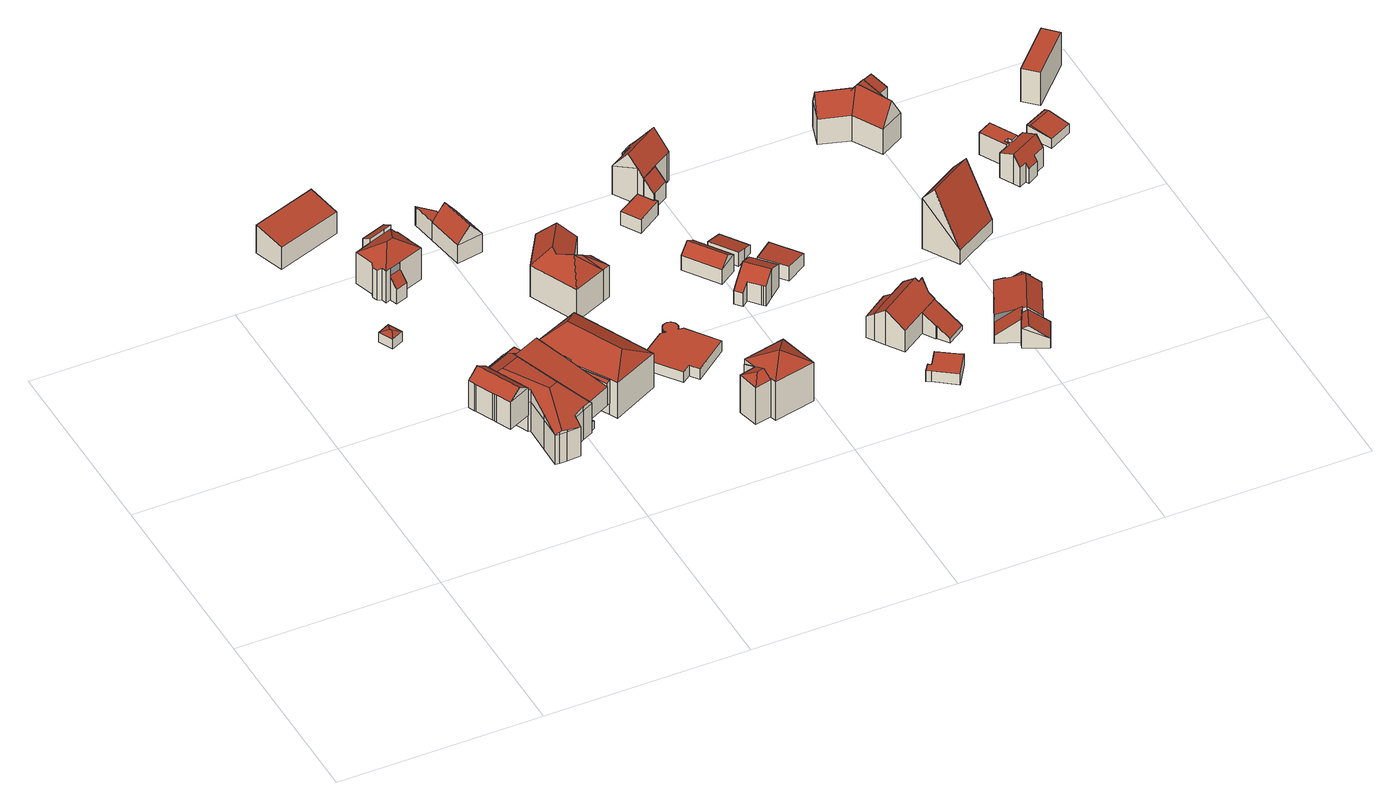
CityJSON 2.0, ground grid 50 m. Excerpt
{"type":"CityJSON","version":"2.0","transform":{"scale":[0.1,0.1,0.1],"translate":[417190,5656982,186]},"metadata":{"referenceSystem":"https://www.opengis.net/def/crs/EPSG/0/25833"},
"CityObjects":{
"building1":{"type":"Building","attributes":{"Dachtyp_tdc":"tdcFreeFormRoof","Gemeindeschluessel":14612000,"Dachneigung":16.32,"QualitaetDacherkennung":28,"Geometrietyp2DReferenz":"3000","measuredHeight":3.23,"function":"31001_9998","roofType":"5000"},"geometry":[{"type":"Solid","lod":"2","boundaries":[[[[0,1,2,3]],[[1,4,5,2]],[[4,6,7,5]],[[6,0,3,7]],[[8,6,4]],[[9,8,4,1]],[[9,1,0]],[[8,9,0,6]],[[3,2,5,7]]]],"semantics":{"surfaces":[{"type":"WallSurface"},{"type":"RoofSurface"},{"type":"GroundSurface"}],"values":[[0,0,0,0,1,1,1,1,2]]}}]},
"building2":{"type":"Building","attributes":{"Dachtyp_tdc":"tdcGableRoof","Gemeindeschluessel":14612000,"Dachneigung":36.24,"QualitaetDacherkennung":44,"Geometrietyp2DReferenz":"3000","measuredHeight":9.91,"function":"31001_9998","roofType":"3100"},"geometry":[{"type":"Solid","lod":"2","boundaries":[[[[10,11,12,13]],[[11,14,15,12]],[[14,16,17,15]],[[16,18,19,17]],[[18,20,21,19]],[[20,22,23,21]],[[22,24,25,23]],[[24,26,27,25]],[[26,10,13,27]],[[18,16,14,11,10,26,28,29,20]],[[22,29,28,24]],[[20,29,22]],[[24,28,26]],[[13,12,15,17,19,21,23,25,27]]]],"semantics":{"surfaces":[{"type":"WallSurface"},{"type":"RoofSurface"},{"type":"GroundSurface"}],"values":[[0,0,0,0,0,0,0,0,0,1,1,0,0,2]]}}]},
"building3":{"type":"Building","attributes":{"Dachtyp_tdc":"tdcPolyFlatRoof","Gemeindeschluessel":14612000,"Dachneigung":13.11,"QualitaetDacherkennung":60,"Geometrietyp2DReferenz":"3000","measuredHeight":7.96,"function":"31001_9998","roofType":"2100"},"geometry":[{"type":"Solid","lod":"2","boundaries":[[[[30,31,32,33]],[[31,34,35,32]],[[34,36,37,35]],[[36,38,39,37]],[[38,30,33,39]],[[38,36,34,31,30]],[[33,32,35,37,39]]]],"semantics":{"surfaces":[{"type":"WallSurface"},{"type":"RoofSurface"},{"type":"GroundSurface"}],"values":[[0,0,0,0,0,1,2]]}}]},
"building4":{"type":"Building","attributes":{"Gemeindeschluessel":14612000,"Geometrietyp2DReferenz":"3000","function":"31001_9998","roofType":"9999"},"children":["building4-1","building4-2","building4-3","building4-4","building4-5"]},
"building4-1":{"type":"BuildingPart","attributes":{"Dachtyp_tdc":"tdcPolyFlatRoof","Dachneigung":9.72,"QualitaetDacherkennung":54,"Geometrietyp2DReferenz":"3000","measuredHeight":8.74,"roofType":"2100"},"parents":["building4"],"geometry":[{"type":"MultiSurface","lod":"2","boundaries":[[[40,41,42,43,44,45]],[[46,47,48,49]],[[47,50,51,48]],[[50,47,46,52,41,40,53,54]],[[55,56,44,43,49,48,51]]],"semantics":{"surfaces":[{"type":"WallSurface"},{"type":"RoofSurface"},{"type":"GroundSurface"}],"values":[0,0,0,1,2]}}]},
"building4-2":{"type":"BuildingPart","attributes":{"Dachtyp_tdc":"tdcPolyFlatRoof","Dachneigung":36.09,"QualitaetDacherkennung":23,"Geometrietyp2DReferenz":"3000","measuredHeight":6.75,"roofType":"2100"},"parents":["building4"],"geometry":[{"type":"MultiSurface","lod":"2","boundaries":[[[42,57,58,43]],[[57,59,60,58]],[[59,61,62,60]],[[61,63,64,62]],[[63,65,46,49,64]],[[65,63,61,59,57,42,52]],[[43,58,60,62,64,49]]],"semantics":{"surfaces":[{"type":"WallSurface"},{"type":"RoofSurface"},{"type":"GroundSurface"}],"values":[0,0,0,0,0,1,2]}}]},
"building4-3":{"type":"BuildingPart","attributes":{"Dachtyp_tdc":"tdcFreeFormRoof","Dachneigung":21.04,"QualitaetDacherkennung":24,"Geometrietyp2DReferenz":"3000","measuredHeight":12.82,"roofType":"5000"},"parents":["building4"],"geometry":[{"type":"MultiSurface","lod":"2","boundaries":[[[66,67,68,69]],[[67,70,71,68]],[[70,72,73,71]],[[72,74,75,73]],[[74,76,77,75]],[[76,78,79,77]],[[78,80,81,79]],[[80,82,83,81]],[[82,84,85,83]],[[84,86,87,88,85]],[[89,90,91,51,50]],[[90,92,93,91]],[[92,66,69,93]],[[94,95,96,97,98,99,100]],[[101,102,103,104,95,94,105]],[[106,70,107,108,101,105,109,110]],[[111,112,113,114,110,109,100,99,115]],[[109,105,94,100]],[[80,111,115,82]],[[82,115,99,98,84]],[[72,106,110,114,74]],[[74,114,113,76]],[[76,113,112,78]],[[78,112,111,80]],[[92,102,101,108,66]],[[66,108,107,67]],[[67,107,70]],[[70,106,72]],[[90,103,102,92]],[[84,98,97,86]],[[86,97,96,53,116]],[[69,68,71,73,75,77,79,81,83,85,88,55,51,91,93]],[[89,104,103,90]]],"semantics":{"surfaces":[{"type":"WallSurface"},{"type":"RoofSurface"},{"type":"GroundSurface"}],"values":[0,0,0,0,0,0,0,0,0,0,0,0,0,1,1,1,1,1,0,0,0,0,0,0,0,0,0,0,0,0,0,2,0]}}]},
"building4-4":{"type":"BuildingPart","attributes":{"Dachtyp_tdc":"tdcPolyFlatRoof","Dachneigung":0,"QualitaetDacherkennung":57,"Geometrietyp2DReferenz":"3000","measuredHeight":2.66,"roofType":"1000"},"parents":["building4"],"geometry":[{"type":"MultiSurface","lod":"2","boundaries":[[[117,118,119,120]],[[118,45,44,119]],[[121,122,123,124]],[[122,117,120,123]],[[122,121,125,45,118,117]],[[120,119,44,56,124,123]]],"semantics":{"surfaces":[{"type":"WallSurface"},{"type":"RoofSurface"},{"type":"GroundSurface"}],"values":[0,0,0,0,1,2]}}]},
"building4-5":{"type":"BuildingPart","attributes":{"Dachtyp_tdc":"tdcPolyFlatRoof","Dachneigung":0,"QualitaetDacherkennung":49,"Geometrietyp2DReferenz":"3000","measuredHeight":7.12,"roofType":"1000"},"parents":["building4"],"geometry":[{"type":"MultiSurface","lod":"2","boundaries":[[[87,126,127,88]],[[126,128,129,127]],[[128,130,121,124,129]],[[131,130,128,126,87,132]],[[88,127,129,124,56,55]]],"semantics":{"surfaces":[{"type":"WallSurface"},{"type":"RoofSurface"},{"type":"GroundSurface"}],"values":[0,0,0,1,2]}}]},
"building5":{"type":"Building","attributes":{"Dachtyp_tdc":"tdcPolyFlatRoof","Gemeindeschluessel":14612000,"Dachneigung":12.69,"QualitaetDacherkennung":47,"Geometrietyp2DReferenz":"3000","measuredHeight":2.5,"function":"31001_9998","roofType":"2100"},"geometry":[{"type":"Solid","lod":"2","boundaries":[[[[133,134,135,136]],[[134,137,138,135]],[[137,139,140,138]],[[139,133,136,140]],[[139,137,134,133]],[[136,135,138,140]]]],"semantics":{"surfaces":[{"type":"WallSurface"},{"type":"RoofSurface"},{"type":"GroundSurface"}],"values":[[0,0,0,0,1,2]]}}]},
"building6":{"type":"Building","attributes":{"Gemeindeschluessel":14612000,"Geometrietyp2DReferenz":"3000","function":"31001_9998","roofType":"9999"},"children":["building6-1","building6-2","building6-3"]},
"building6-1":{"type":"BuildingPart","attributes":{"Dachtyp_tdc":"tdcHipRoof","Dachneigung":31.69,"QualitaetDacherkennung":71,"Geometrietyp2DReferenz":"3000","measuredHeight":11.65,"roofType":"3200"},"parents":["building6"],"geometry":[{"type":"MultiSurface","lod":"2","boundaries":[[[141,142,143,144,145,146]],[[147,148,149,150,146,145]],[[151,152,153,154,155,156,157,158,159,160,161,162,163,164,165,166]],[[148,151,167]],[[148,147,152,151]],[[147,168,153,152]],[[168,169,154,153]],[[169,170,155,154]],[[170,171,156,155]],[[171,144,157,156]],[[144,143,158,157]],[[143,142,159,158]],[[141,172,161,160]],[[172,173,162,161]],[[173,174,163,162]],[[174,175,164,163]],[[175,150,165,164]],[[150,149,166,165]],[[149,176,166]],[[150,175,174,173,172,141,146]],[[144,171,170,169,168,147,145]]],"semantics":{"surfaces":[{"type":"RoofSurface"},{"type":"GroundSurface"},{"type":"WallSurface"}],"values":[0,0,1,2,2,2,2,2,2,2,2,2,2,2,2,2,2,2,2,0,0]}}]},
"building6-2":{"type":"BuildingPart","attributes":{"Dachtyp_tdc":"tdcPolyFlatRoof","Dachneigung":55.48,"QualitaetDacherkennung":29,"Geometrietyp2DReferenz":"3000","measuredHeight":6.79,"roofType":"2100"},"parents":["building6"],"geometry":[{"type":"MultiSurface","lod":"2","boundaries":[[[176,177,178,166]],[[177,179,180,178]],[[179,167,151,180]],[[167,179,177,176]],[[166,178,180,151]]],"semantics":{"surfaces":[{"type":"WallSurface"},{"type":"RoofSurface"},{"type":"GroundSurface"}],"values":[0,0,0,1,2]}}]},
"building6-3":{"type":"BuildingPart","attributes":{"Dachtyp_tdc":"tdcPolyFlatRoof","Dachneigung":29.82,"QualitaetDacherkennung":41,"Geometrietyp2DReferenz":"3000","measuredHeight":10,"roofType":"2100"},"parents":["building6"],"geometry":[{"type":"MultiSurface","lod":"2","boundaries":[[[181,182,183,159,142]],[[182,184,185,183]],[[184,186,187,185]],[[186,188,141,160,187]],[[186,184,182,181,188]],[[160,159,183,185,187]]],"semantics":{"surfaces":[{"type":"WallSurface"},{"type":"RoofSurface"},{"type":"GroundSurface"}],"values":[0,0,0,0,1,2]}}]},
"building7":{"type":"Building","attributes":{"Dachtyp_tdc":"tdcHipRoof","Gemeindeschluessel":14612000,"Dachneigung":28.06,"QualitaetDacherkennung":67,"Geometrietyp2DReferenz":"3000","measuredHeight":13.43,"function":"31001_9998","roofType":"3200"},"geometry":[{"type":"Solid","lod":"2","boundaries":[[[[189,190,191,192]],[[190,193,194,191]],[[193,195,196,194]],[[195,197,198,196]],[[197,199,200,198]],[[199,201,202,200]],[[201,203,204,202]],[[203,205,206,204]],[[205,207,208,206]],[[207,189,192,208]],[[199,197,209]],[[203,201,210]],[[197,195,193,190,189,207,205,203,210,209]],[[201,199,209,210]],[[192,191,194,196,198,200,202,204,206,208]]]],"semantics":{"surfaces":[{"type":"WallSurface"},{"type":"RoofSurface"},{"type":"GroundSurface"}],"values":[[0,0,0,0,0,0,0,0,0,0,1,1,1,1,2]]}}]},
"building8":{"type":"Building","attributes":{"Gemeindeschluessel":14612000,"Geometrietyp2DReferenz":"3000","function":"31001_9998","roofType":"9999"},"children":["building8-1","building8-2"]},
"building8-1":{"type":"BuildingPart","attributes":{"Dachtyp_tdc":"tdcGableRoof","Dachneigung":51.88,"QualitaetDacherkennung":83,"Geometrietyp2DReferenz":"3000","measuredHeight":9.17,"roofType":"3100"},"parents":["building8"],"geometry":[{"type":"MultiSurface","lod":"2","boundaries":[[[211,212,213,214]],[[212,215,216,213]],[[217,218,219,220]],[[218,211,214,219]],[[221,222,223,224]],[[212,223,222,225,226,215]],[[217,227,225,222,221,218]],[[211,224,223,212]],[[218,221,224,211]],[[214,213,216,220,219]]],"semantics":{"surfaces":[{"type":"WallSurface"},{"type":"RoofSurface"},{"type":"GroundSurface"}],"values":[0,0,0,0,1,1,0,0,0,2]}}]},
"building8-2":{"type":"BuildingPart","attributes":{"Dachtyp_tdc":"tdcPolyFlatRoof","Dachneigung":3.72,"QualitaetDacherkennung":71,"Geometrietyp2DReferenz":"3000","measuredHeight":5.35,"roofType":"2100"},"parents":["building8"],"geometry":[{"type":"MultiSurface","lod":"2","boundaries":[[[228,229,230,231]],[[229,227,217,220,230]],[[232,228,231,216,215]],[[232,226,227,229,228]],[[231,230,220,216]]],"semantics":{"surfaces":[{"type":"WallSurface"},{"type":"RoofSurface"},{"type":"GroundSurface"}],"values":[0,0,0,1,2]}}]},
"building9":{"type":"Building","attributes":{"Dachtyp_tdc":"tdcFreeFormRoof","Gemeindeschluessel":14612000,"Dachneigung":38.69,"QualitaetDacherkennung":32,"Geometrietyp2DReferenz":"3000","measuredHeight":12.94,"function":"31001_9998","roofType":"5000"},"geometry":[{"type":"Solid","lod":"2","boundaries":[[[[233,234,235,236]],[[234,237,238,235]],[[237,239,240,238]],[[239,241,242,240]],[[241,243,244,242]],[[243,245,246,244]],[[245,247,248,246]],[[247,233,236,248]],[[249,247,245]],[[250,251,249,245,243]],[[252,253,250,243,241]],[[252,241,239]],[[253,252,239,237]],[[251,250,253,237,234]],[[249,233,247]],[[251,233,249]],[[233,251,234]],[[236,235,238,240,242,244,246,248]]]],"semantics":{"surfaces":[{"type":"WallSurface"},{"type":"RoofSurface"},{"type":"GroundSurface"}],"values":[[0,0,0,0,0,0,0,0,1,1,1,0,1,1,1,1,1,2]]}}]},
"building10":{"type":"Building","attributes":{"Dachtyp_tdc":"tdcPolyFlatRoof","Gemeindeschluessel":14612000,"Dachneigung":0,"QualitaetDacherkennung":0,"Geometrietyp2DReferenz":"3000","BezugspunktDach":"2000","measuredHeight":3,"function":"31001_9998"},"geometry":[{"type":"MultiSurface","lod":"2","boundaries":[[[254,255,256,257,258,259,260,261,262,263,264,265,266,267,268,269,270,271,272,273,274,275,276,277,278,279,280,281,282,283,284,285,286,287,288,289,290,291,292,293,294,295,296,297,298,299,300,301,302,303,304,305,306,307,308,309,310,311,312,313,314,315,316,317,318,319,320,321,322,323,324,325]],[[325,324,326,327]],[[324,323,328,326]],[[323,322,329,328]],[[322,321,330,329]],[[321,320,331,330]],[[320,319,332,331]],[[319,318,333,332]],[[318,317,334,333]],[[317,316,335,334]],[[316,315,336,335]],[[315,314,337,336]],[[314,313,338,337]],[[313,312,339,338]],[[312,311,340,339]],[[311,310,341,340]],[[310,309,342,341]],[[309,308,343,342]],[[308,307,344,343]],[[307,306,345,344]],[[306,305,346,345]],[[305,304,347,346]],[[304,303,348,347]],[[303,302,349,348]],[[302,301,350,349]],[[301,300,351,350]],[[300,299,352,351]],[[299,298,353,352]],[[298,297,354,353]],[[297,296,355,354]],[[296,295,356,355]],[[295,294,357,356]],[[294,293,358,357]],[[293,292,359,358]],[[292,291,360,359]],[[291,290,361,360]],[[290,289,362,361]],[[289,288,363,362]],[[288,287,364,363]],[[287,286,365,364]],[[286,285,366,365]],[[285,284,367,366]],[[284,283,368,367]],[[283,282,369,368]],[[282,281,370,369]],[[281,280,371,370]],[[280,279,372,371]],[[279,278,373,372]],[[278,277,374,373]],[[277,276,375,374]],[[276,275,376,375]],[[275,274,377,376]],[[274,273,378,377]],[[273,272,379,378]],[[272,271,380,379]],[[271,270,381,380]],[[270,269,382,381]],[[269,268,383,382]],[[268,267,384,383]],[[267,266,385,384]],[[266,265,386,385]],[[265,264,387,386]],[[264,263,388,387]],[[263,262,389,388]],[[262,261,390,389]],[[261,260,391,390]],[[260,259,392,391]],[[259,258,393,392]],[[258,257,394,393]],[[257,256,395,394]],[[256,255,396,395]],[[255,254,397,396]],[[254,325,327,397]],[[327,326,328,329,330,331,332,333,334,335,336,337,338,339,340,341,342,343,344,345,346,347,348,349,350,351,352,353,354,355,356,357,358,359,360,361,362,363,364,365,366,367,368,369,370,371,372,373,374,375,376,377,378,379,380,381,382,383,384,385,386,387,388,389,390,391,392,393,394,395,396,397]]],"semantics":{"surfaces":[{"type":"RoofSurface"},{"type":"WallSurface"},{"type":"GroundSurface"}],"values":[0,1,1,1,1,1,1,1,1,1,1,1,1,1,1,1,1,1,1,1,1,1,1,1,1,1,1,1,1,1,1,1,1,1,1,1,1,1,1,1,1,1,1,1,1,1,1,1,1,1,1,1,1,1,1,1,1,1,1,1,1,1,1,1,1,1,1,1,1,1,1,1,1,2]}}]},
"building11":{"type":"Building","attributes":{"Gemeindeschluessel":14612000,"Geometrietyp2DReferenz":"3000","function":"31001_9998","roofType":"9999"},"children":["building11-1","building11-2"]},
"building11-1":{"type":"BuildingPart","attributes":{"Dachtyp_tdc":"tdcTentRoof","Dachneigung":31.26,"QualitaetDacherkennung":68,"Geometrietyp2DReferenz":"3000","measuredHeight":13.7,"roofType":"3500"},"parents":["building11"],"geometry":[{"type":"MultiSurface","lod":"2","boundaries":[[[398,399,400,401,402]],[[403,404,405,406,407]],[[404,408,409,405]],[[408,398,402,409]],[[398,408,410]],[[403,411,412,413,399,398,410]],[[404,403,410]],[[408,404,410]],[[402,401,414,406,405,409]]],"semantics":{"surfaces":[{"type":"WallSurface"},{"type":"RoofSurface"},{"type":"GroundSurface"}],"values":[0,0,0,0,1,1,1,1,2]}}]},
"building11-2":{"type":"BuildingPart","attributes":{"Dachtyp_tdc":"tdcHipAndGableRoof","Dachneigung":24.06,"QualitaetDacherkennung":47,"Geometrietyp2DReferenz":"3000","measuredHeight":11.96,"roofType":"5000"},"parents":["building11"],"geometry":[{"type":"MultiSurface","lod":"2","boundaries":[[[400,415,416,401]],[[415,417,418,416]],[[417,419,420,418]],[[419,421,422,420]],[[421,407,406,422]],[[417,415,423]],[[415,400,413,424,423]],[[424,411,407,421,419,417,423]],[[406,414,401,416,418,420,422]]],"semantics":{"surfaces":[{"type":"WallSurface"},{"type":"RoofSurface"},{"type":"GroundSurface"}],"values":[0,0,0,0,0,1,1,1,2]}}]},
"building12":{"type":"Building","attributes":{"Dachtyp_tdc":"tdcPolyFlatRoof","Gemeindeschluessel":14612000,"Dachneigung":0,"QualitaetDacherkennung":74,"Geometrietyp2DReferenz":"3000","measuredHeight":3.87,"function":"31001_9998","roofType":"1000"},"geometry":[{"type":"Solid","lod":"2","boundaries":[[[[425,426,427,428]],[[426,429,430,427]],[[429,431,432,430]],[[431,433,434,432]],[[433,435,436,434]],[[435,437,438,436]],[[437,425,428,438]],[[437,435,433,431,429,426,425]],[[428,427,430,432,434,436,438]]]],"semantics":{"surfaces":[{"type":"WallSurface"},{"type":"RoofSurface"},{"type":"GroundSurface"}],"values":[[0,0,0,0,0,0,0,1,2]]}}]},
"building13":{"type":"Building","attributes":{"Dachtyp_tdc":"tdcGableRoof","Gemeindeschluessel":14612000,"Dachneigung":42.73,"QualitaetDacherkennung":66,"Geometrietyp2DReferenz":"3000","measuredHeight":6.58,"function":"31001_9998","roofType":"3100"},"geometry":[{"type":"Solid","lod":"2","boundaries":[[[[439,440,441,442]],[[440,443,444,441]],[[443,445,446,444]],[[445,439,442,446]],[[443,440,447]],[[439,445,448]],[[440,439,448,447]],[[445,443,447,448]],[[442,441,444,446]]]],"semantics":{"surfaces":[{"type":"WallSurface"},{"type":"RoofSurface"},{"type":"GroundSurface"}],"values":[[0,0,0,0,0,0,1,1,2]]}}]},
"building14":{"type":"Building","attributes":{"Dachtyp_tdc":"tdcGableRoof","Gemeindeschluessel":14612000,"Dachneigung":38.62,"QualitaetDacherkennung":68,"Geometrietyp2DReferenz":"3000","measuredHeight":8.01,"function":"31001_9998","roofType":"3100"},"geometry":[{"type":"Solid","lod":"2","boundaries":[[[[449,450,451,452]],[[450,453,454,451]],[[453,455,456,454]],[[455,457,458,456]],[[457,459,460,458]],[[459,461,462,460]],[[461,463,464,462]],[[463,465,466,464]],[[465,467,468,466]],[[467,469,470,468]],[[469,471,472,470]],[[471,449,452,472]],[[467,465,463,461,459,457,455,453,450]],[[450,449,471,469,467]],[[452,451,454,456,458,460,462,464,466,468,470,472]]]],"semantics":{"surfaces":[{"type":"WallSurface"},{"type":"RoofSurface"},{"type":"GroundSurface"}],"values":[[0,0,0,0,0,0,0,0,0,0,0,0,1,1,2]]}}]},
"building15":{"type":"Building","attributes":{"Dachtyp_tdc":"tdcPolyFlatRoof","Gemeindeschluessel":14612000,"Dachneigung":50.47,"QualitaetDacherkennung":29,"Geometrietyp2DReferenz":"3000","measuredHeight":7.82,"function":"31001_9998","roofType":"2100"},"geometry":[{"type":"Solid","lod":"2","boundaries":[[[[473,474,475,476]],[[474,477,478,475]],[[477,479,480,478]],[[479,481,482,480]],[[481,483,484,482]],[[483,473,476,484]],[[483,481,479,477,474,473]],[[476,475,478,480,482,484]]]],"semantics":{"surfaces":[{"type":"WallSurface"},{"type":"RoofSurface"},{"type":"GroundSurface"}],"values":[[0,0,0,0,0,0,1,2]]}}]},
"building16":{"type":"Building","attributes":{"Dachtyp_tdc":"tdcFreeFormRoof","Gemeindeschluessel":14612000,"Dachneigung":52.27,"QualitaetDacherkennung":78,"Geometrietyp2DReferenz":"3000","measuredHeight":13.29,"function":"31001_9998","roofType":"5000"},"geometry":[{"type":"Solid","lod":"2","boundaries":[[[[485,486,487,488]],[[486,489,490,487]],[[489,491,492,490]],[[491,493,494,492]],[[493,495,496,494]],[[495,497,498,496]],[[497,499,500,498]],[[499,501,502,500]],[[501,503,504,502]],[[503,477,505,504]],[[477,506,507,505]],[[506,485,488,507]],[[501,499,508,509,506,477,503]],[[495,493,491,489,486,485,509,508,497]],[[485,506,509]],[[499,497,508]],[[488,487,490,492,494,496,498,500,502,504,505,507]]]],"semantics":{"surfaces":[{"type":"WallSurface"},{"type":"RoofSurface"},{"type":"GroundSurface"}],"values":[[0,0,0,0,0,0,0,0,0,0,0,0,1,1,0,0,2]]}}]},
"building17":{"type":"Building","attributes":{"Dachtyp_tdc":"tdcPolyFlatRoof","Gemeindeschluessel":14612000,"Dachneigung":16.79,"QualitaetDacherkennung":45,"Geometrietyp2DReferenz":"3000","measuredHeight":3.81,"function":"31001_9998","roofType":"2100"},"geometry":[{"type":"Solid","lod":"2","boundaries":[[[[510,511,512,513]],[[511,514,515,512]],[[514,516,517,515]],[[516,518,519,517]],[[518,510,513,519]],[[518,516,514,511,510]],[[513,512,515,517,519]]]],"semantics":{"surfaces":[{"type":"WallSurface"},{"type":"RoofSurface"},{"type":"GroundSurface"}],"values":[[0,0,0,0,0,1,2]]}}]},
"building18":{"type":"Building","attributes":{"Dachtyp_tdc":"tdcPolyFlatRoof","Gemeindeschluessel":14612000,"Dachneigung":6.06,"QualitaetDacherkennung":88,"Geometrietyp2DReferenz":"3000","measuredHeight":4.13,"function":"31001_9998","roofType":"2100"},"geometry":[{"type":"Solid","lod":"2","boundaries":[[[[520,521,522,523]],[[521,524,525,522]],[[524,526,527,525]],[[526,528,529,527]],[[528,520,523,529]],[[528,526,524,521,520]],[[523,522,525,527,529]]]],"semantics":{"surfaces":[{"type":"WallSurface"},{"type":"RoofSurface"},{"type":"GroundSurface"}],"values":[[0,0,0,0,0,1,2]]}}]},
"building19":{"type":"Building","attributes":{"Dachtyp_tdc":"tdcPolyFlatRoof","Gemeindeschluessel":14612000,"Dachneigung":0,"QualitaetDacherkennung":58,"Geometrietyp2DReferenz":"3000","measuredHeight":3.13,"function":"31001_9998","roofType":"1000"},"geometry":[{"type":"Solid","lod":"2","boundaries":[[[[530,531,532,533]],[[531,534,535,532]],[[534,536,537,535]],[[536,538,539,537]],[[538,540,541,539]],[[540,542,543,541]],[[542,544,545,543]],[[544,530,533,545]],[[544,542,540,538,536,534,531,530]],[[533,532,535,537,539,541,543,545]]]],"semantics":{"surfaces":[{"type":"WallSurface"},{"type":"RoofSurface"},{"type":"GroundSurface"}],"values":[[0,0,0,0,0,0,0,0,1,2]]}}]},
"building20":{"type":"Building","attributes":{"Gemeindeschluessel":14612000,"Geometrietyp2DReferenz":"3000","function":"31001_9998","roofType":"9999"},"children":["building20-1","building20-2","building20-3"]},
"building20-1":{"type":"BuildingPart","attributes":{"Dachtyp_tdc":"tdcPolyFlatRoof","Dachneigung":33.57,"QualitaetDacherkennung":64,"Geometrietyp2DReferenz":"3000","measuredHeight":5.82,"roofType":"2100"},"parents":["building20"],"geometry":[{"type":"MultiSurface","lod":"2","boundaries":[[[546,547,548,549]],[[547,550,551,548]],[[550,552,553,551]],[[552,554,555,553]],[[554,556,557,555]],[[556,558,559,557]],[[558,556,554,552,550,547,546]],[[549,548,551,553,555,557,559]]],"semantics":{"surfaces":[{"type":"WallSurface"},{"type":"RoofSurface"},{"type":"GroundSurface"}],"values":[0,0,0,0,0,0,1,2]}}]},
"building20-2":{"type":"BuildingPart","attributes":{"Dachtyp_tdc":"tdcPolyFlatRoof","Dachneigung":35.81,"QualitaetDacherkennung":65,"Geometrietyp2DReferenz":"3000","measuredHeight":7.58,"roofType":"2100"},"parents":["building20"],"geometry":[{"type":"MultiSurface","lod":"2","boundaries":[[[560,561,562,563]],[[561,564,565,562]],[[564,566,567,565]],[[566,564,561,560]],[[563,562,565,567]]],"semantics":{"surfaces":[{"type":"WallSurface"},{"type":"RoofSurface"},{"type":"GroundSurface"}],"values":[0,0,0,1,2]}}]},
"building20-3":{"type":"BuildingPart","attributes":{"Dachtyp_tdc":"tdcGableRoof","Dachneigung":37.01,"QualitaetDacherkennung":84,"Geometrietyp2DReferenz":"3000","measuredHeight":9.74,"roofType":"3100"},"parents":["building20"],"geometry":[{"type":"MultiSurface","lod":"2","boundaries":[[[568,569,570,571]],[[569,572,573,570]],[[572,574,575,573]],[[574,576,577,575]],[[576,578,546,549,577]],[[579,580,581,559,558]],[[580,582,583,581]],[[582,584,560,563,583]],[[568,571,567,566]],[[582,580,579,578,576,574,572,569]],[[569,568,566,584,582]],[[571,570,573,575,577,549,559,581,583,563,567]]],"semantics":{"surfaces":[{"type":"WallSurface"},{"type":"RoofSurface"},{"type":"GroundSurface"}],"values":[0,0,0,0,0,0,0,0,0,1,1,2]}}]},
"building21":{"type":"Building","attributes":{"Dachtyp_tdc":"tdcFreeFormRoof","Gemeindeschluessel":14612000,"Dachneigung":34.76,"QualitaetDacherkennung":24,"Geometrietyp2DReferenz":"3000","measuredHeight":6.2,"function":"31001_9998","roofType":"5000"},"geometry":[{"type":"Solid","lod":"2","boundaries":[[[[585,586,587,588]],[[586,589,590,587]],[[589,591,592,590]],[[591,593,594,592]],[[593,595,596,594]],[[595,585,588,596]],[[586,585,595,597,598]],[[598,597,593,591,589]],[[589,586,598]],[[595,593,597]],[[588,587,590,592,594,596]]]],"semantics":{"surfaces":[{"type":"WallSurface"},{"type":"RoofSurface"},{"type":"GroundSurface"}],"values":[[0,0,0,0,0,0,1,1,0,0,2]]}}]},
"building22":{"type":"Building","attributes":{"Gemeindeschluessel":14612000,"Geometrietyp2DReferenz":"3000","function":"31001_9998","roofType":"9999"},"children":["building22-1","building22-2","building22-3"]},
"building22-1":{"type":"BuildingPart","attributes":{"Dachtyp_tdc":"tdcPolyFlatRoof","Dachneigung":37.31,"QualitaetDacherkennung":42,"Geometrietyp2DReferenz":"3000","measuredHeight":6.79,"roofType":"2100"},"parents":["building22"],"geometry":[{"type":"MultiSurface","lod":"2","boundaries":[[[599,600,601,602,603]],[[600,604,605,601]],[[604,606,607,605]],[[604,600,599,608,606]],[[607,602,601,605]]],"semantics":{"surfaces":[{"type":"WallSurface"},{"type":"RoofSurface"},{"type":"GroundSurface"}],"values":[0,0,0,1,2]}}]},
"building22-2":{"type":"BuildingPart","attributes":{"Dachtyp_tdc":"tdcGableRoof","Dachneigung":16.63,"QualitaetDacherkennung":36,"Geometrietyp2DReferenz":"3000","measuredHeight":6.6,"roofType":"3100"},"parents":["building22"],"geometry":[{"type":"MultiSurface","lod":"2","boundaries":[[[609,610,611,612,613]],[[614,615,616,617,618]],[[615,619,620,616]],[[619,621,622,620]],[[621,603,602,622]],[[623,609,613,607,606]],[[621,619,615,614,624]],[[624,625,610,609,623,608,603,621]],[[613,612,626,627,628,617,616,620,622,602,607]]],"semantics":{"surfaces":[{"type":"WallSurface"},{"type":"RoofSurface"},{"type":"GroundSurface"}],"values":[0,0,0,0,0,0,1,1,2]}}]},
"building22-3":{"type":"BuildingPart","attributes":{"Dachtyp_tdc":"tdcGableRoof","Dachneigung":36.06,"QualitaetDacherkennung":33,"Geometrietyp2DReferenz":"3000","measuredHeight":4.28,"roofType":"3100"},"parents":["building22"],"geometry":[{"type":"MultiSurface","lod":"2","boundaries":[[[629,630,631,632]],[[630,633,634,631]],[[633,618,617,634]],[[611,629,632,612]],[[635,636,618,633,630]],[[630,629,611,637,635]],[[632,631,634,617,628,627,626,612]]],"semantics":{"surfaces":[{"type":"WallSurface"},{"type":"RoofSurface"},{"type":"GroundSurface"}],"values":[0,0,0,0,1,1,2]}}]},
"building23":{"type":"Building","attributes":{"Dachtyp_tdc":"tdcFreeFormRoof","Gemeindeschluessel":14612000,"Dachneigung":59.39,"QualitaetDacherkennung":16,"Geometrietyp2DReferenz":"3000","measuredHeight":13.05,"function":"31001_9998","roofType":"5000"},"geometry":[{"type":"Solid","lod":"2","boundaries":[[[[638,639,640,641]],[[639,642,643,640]],[[642,644,645,643]],[[644,646,647,645]],[[646,648,649,647]],[[648,650,651,649]],[[650,652,653,651]],[[652,654,655,653]],[[654,656,657,655]],[[656,658,659,657]],[[658,660,661,659]],[[660,662,663,661]],[[662,638,641,663]],[[664,665,666]],[[667,665,664]],[[667,668,665]],[[669,668,667]],[[670,669,671]],[[670,668,669]],[[662,668,670]],[[660,668,662]],[[668,660,658]],[[672,668,658,656]],[[672,656,654]],[[665,668,672,654,652]],[[673,666,665,652,650]],[[673,650,648]],[[664,666,673,648,646]],[[667,664,646,644]],[[669,667,644,642]],[[671,669,642,639]],[[670,671,639,638]],[[670,638,662]],[[641,640,643,645,647,649,651,653,655,657,659,661,663]]]],"semantics":{"surfaces":[{"type":"WallSurface"},{"type":"RoofSurface"},{"type":"GroundSurface"}],"values":[[0,0,0,0,0,0,0,0,0,0,0,0,0,1,1,1,1,1,1,1,1,1,1,0,1,1,0,1,1,1,1,1,1,2]]}}]},
"building24":{"type":"Building","attributes":{"Dachtyp_tdc":"tdcGableRoof","Gemeindeschluessel":14612000,"Dachneigung":64.69,"QualitaetDacherkennung":8,"Geometrietyp2DReferenz":"3000","measuredHeight":17.94,"function":"31001_9998","roofType":"3100"},"geometry":[{"type":"Solid","lod":"2","boundaries":[[[[674,675,676,677]],[[675,678,679,676]],[[678,680,681,679]],[[680,674,677,681]],[[678,675,682]],[[674,680,683]],[[675,674,683,682]],[[680,678,682,683]],[[677,676,679,681]]]],"semantics":{"surfaces":[{"type":"WallSurface"},{"type":"RoofSurface"},{"type":"GroundSurface"}],"values":[[0,0,0,0,0,0,1,1,2]]}}]},
"building25":{"type":"Building","attributes":{"Dachtyp_tdc":"tdcPolyFlatRoof","Gemeindeschluessel":14612000,"Dachneigung":0,"QualitaetDacherkennung":47,"Geometrietyp2DReferenz":"3000","measuredHeight":6.14,"function":"31001_9998","roofType":"1000"},"geometry":[{"type":"Solid","lod":"2","boundaries":[[[[684,685,686,687]],[[685,688,689,686]],[[688,690,691,689]],[[690,692,693,691]],[[692,694,695,693]],[[694,696,697,695]],[[696,698,699,697]],[[698,684,687,699]],[[698,696,694,692,690,688,685,684]],[[687,686,689,691,693,695,697,699]]]],"semantics":{"surfaces":[{"type":"WallSurface"},{"type":"RoofSurface"},{"type":"GroundSurface"}],"values":[[0,0,0,0,0,0,0,0,1,2]]}}]},
"building26":{"type":"Building","attributes":{"Dachtyp_tdc":"tdcGableRoof","Gemeindeschluessel":14612000,"Dachneigung":19.98,"QualitaetDacherkennung":30,"Geometrietyp2DReferenz":"3000","measuredHeight":8.31,"function":"31001_9998","roofType":"3100"},"geometry":[{"type":"Solid","lod":"2","boundaries":[[[[700,701,702,703]],[[701,704,705,702]],[[704,706,707,705]],[[706,708,709,707]],[[708,710,711,709]],[[710,712,713,711]],[[712,714,715,713]],[[714,716,717,715]],[[716,718,719,717]],[[718,720,721,719]],[[720,722,723,721]],[[722,724,725,723]],[[724,726,727,725]],[[726,728,729,727]],[[728,730,731,729]],[[730,700,703,731]],[[726,724,722,720,718,716,714,712]],[[712,710,708,706,704,701,700,730,728,726]],[[703,702,705,707,709,711,713,715,717,719,721,723,725,727,729,731]]]],"semantics":{"surfaces":[{"type":"WallSurface"},{"type":"RoofSurface"},{"type":"GroundSurface"}],"values":[[0,0,0,0,0,0,0,0,0,0,0,0,0,0,0,0,1,1,2]]}}]},
"building27":{"type":"Building","attributes":{"Dachtyp_tdc":"tdcHipAndGableRoof","Gemeindeschluessel":14612000,"Dachneigung":10.29,"QualitaetDacherkennung":14,"Geometrietyp2DReferenz":"3000","measuredHeight":3.65,"function":"31001_9998","roofType":"5000"},"geometry":[{"type":"Solid","lod":"2","boundaries":[[[[732,733,734,735]],[[733,736,737,734]],[[736,738,739,737]],[[738,732,735,739]],[[736,733,740]],[[732,738,741]],[[733,732,741,740]],[[738,736,740,741]],[[735,734,737,739]]]],"semantics":{"surfaces":[{"type":"WallSurface"},{"type":"RoofSurface"},{"type":"GroundSurface"}],"values":[[0,0,0,0,1,0,1,1,2]]}}]},
"building28":{"type":"Building","attributes":{"Dachtyp_tdc":"tdcPolyFlatRoof","Gemeindeschluessel":14612000,"Dachneigung":0,"QualitaetDacherkennung":58,"Geometrietyp2DReferenz":"3000","measuredHeight":9.3,"function":"31001_9998","roofType":"1000"},"geometry":[{"type":"Solid","lod":"2","boundaries":[[[[742,743,744,745]],[[743,746,747,744]],[[746,748,749,747]],[[748,742,745,749]],[[748,746,743,742]],[[745,744,747,749]]]],"semantics":{"surfaces":[{"type":"WallSurface"},{"type":"RoofSurface"},{"type":"GroundSurface"}],"values":[[0,0,0,0,1,2]]}}]}
},
"vertices":[
[148,485,290],[118,471,290],[118,471,263],[148,485,263],[101,506,290],[101,506,263],[132,520,290],[132,520,263],[124,498,295],[126,493,295],
[206,145,346],[204,149,346],[204,149,270],[206,145,270],[202,154,346],[202,154,270],[183,195,346],[183,195,270],[181,199,346],[181,199,270],[174,215,346],[174,215,270],[229,241,347],[229,241,270],[278,134,347],[278,134,270],[223,109,346],[223,109,270],[251,122,369],[202,228,369],
[32,838,304],[7,912,322],[7,912,243],[32,838,243],[145,959,322],[145,959,243],[167,966,322],[167,966,243],[192,892,304],[192,892,243],
[388,314,311],[416,254,300],[416,254,286],[416,254,225],[388,314,225],[388,314,251],[469,135,278],[400,100,278],[400,100,225],[469,135,225],[386,93,278],[386,93,225],[450,177,286],[296,272,312],[310,244,307],[296,272,225],[343,293,225],
[423,252,290],[423,252,225],[431,234,290],[431,234,225],[429,226,286],[429,226,225],[477,139,292],[477,139,225],[469,135,286],
[372,55,307],[343,40,307],[343,40,225],[372,55,225],[343,9,307],[343,9,225],[310,8,307],[310,8,225],[291,8,307],[291,8,225],[281,8,307],[281,8,225],[282,64,307],[282,64,225],[284,133,307],[284,133,225],[278,134,307],[278,134,225],[229,241,307],[229,241,225],[237,245,307],[237,245,296],[237,245,225],[386,93,307],[396,73,307],[396,73,225],[399,68,307],[399,68,225],[301,232,353],[302,259,341],[296,272,334],[237,245,334],[229,241,334],[242,212,349],[255,211,353],[392,65,318],[399,68,310],[396,73,311],[386,93,314],[343,125,347],[310,8,312],[343,40,317],[372,55,318],[320,115,347],[297,8,314],[284,133,342],[282,64,324],[281,8,309],[291,8,312],[278,134,340],[296,272,307],
[363,373,251],[385,320,251],[385,320,225],[363,373,225],[338,304,251],[317,353,251],[317,353,225],[338,304,225],[343,293,251],
[242,281,296],[242,281,225],[307,313,296],[307,313,225],[338,304,296],[343,293,296],[296,272,296],
[410,80,246],[396,73,249],[396,73,224],[410,80,224],[386,93,249],[386,93,224],[400,100,246],[400,100,224],
[260,767,325],[198,745,325],[175,736,325],[158,730,325],[219,702,354],[235,707,354],[188,643,326],[200,648,326],[229,658,326],[291,680,326],[200,648,237],[188,643,237],[184,656,237],[174,660,237],[169,672,237],[174,683,237],[158,730,237],[175,736,237],[198,745,237],[260,767,237],[265,753,237],[270,755,237],[281,722,237],[277,721,237],[291,680,237],[229,658,237],[200,648,305],[184,656,326],[174,660,321],[169,672,321],[174,683,325],[265,753,325],[270,755,322],[281,722,322],[277,721,325],[229,658,305],
[236,640,277],[236,640,237],[206,629,277],[206,629,237],
[198,745,337],[192,763,327],[192,763,237],[191,765,325],[191,765,237],[253,787,325],[253,787,237],[260,767,337],
[431,234,294],[423,252,294],[423,252,194],[431,234,194],[416,254,291],[416,254,194],[385,320,291],[385,320,194],[390,322,294],[390,322,194],[510,378,289],[510,378,194],[603,178,290],[603,178,194],[487,119,295],[487,119,194],[477,139,294],[477,139,194],[429,226,291],[429,226,194],[464,316,328],[528,181,328],
[509,825,173],[445,814,173],[445,814,123],[509,825,123],[430,907,173],[430,907,123],[457,911,173],[493,917,173],[493,917,123],[457,911,123],[493,917,175],[462,912,215],[478,820,215],[509,825,175],[457,911,208],[431,907,175],[457,911,177],
[420,970,175],[453,935,177],[453,935,123],[420,970,123],[430,907,175],
[688,596,178],[607,561,178],[607,561,89],[688,596,89],[554,680,178],[554,680,89],[611,769,178],[611,769,89],[687,720,178],[687,720,89],[656,670,178],[656,670,89],[685,651,178],[685,651,89],[706,603,178],[706,603,89],[654,624,210],[605,658,208],[633,626,218],[649,744,214],[606,676,215],
[793,441,93],[794,442,93],[794,443,93],[794,444,93],[795,445,93],[795,447,93],[795,448,93],[795,449,93],[795,450,93],[795,452,93],[795,453,93],[794,454,93],[794,455,93],[793,456,93],[793,457,93],[792,459,93],[791,460,93],[791,461,93],[790,461,93],[789,462,93],[788,463,93],[787,464,93],[786,464,93],[785,465,93],[783,465,93],[782,466,93],[781,466,93],[780,466,93],[778,467,93],[777,467,93],[776,467,93],[774,466,93],[773,466,93],[772,466,93],[771,465,93],[770,465,93],[768,464,93],[767,464,93],[766,463,93],[765,462,93],[764,461,93],[764,460,93],[763,459,93],[762,458,93],[762,457,93],[761,456,93],[760,455,93],[760,454,93],[760,453,93],[760,451,93],[759,450,93],[759,449,93],[759,448,93],[759,447,93],[760,445,93],[760,444,93],[760,443,93],[761,442,93],[761,441,93],[762,439,93],[749,441,93],[675,386,93],[737,303,93],[757,317,93],[773,296,93],[857,359,93],[802,434,93],[789,436,93],[790,437,93],[791,438,93],[792,439,93],[792,440,93],[792,439,63],[792,440,63],[791,438,63],[790,437,63],[789,436,63],[802,434,63],[857,359,63],[773,296,63],[757,317,63],[737,303,63],[675,386,63],[749,441,63],[762,439,63],[761,441,63],[761,442,63],[760,443,63],[760,444,63],[760,445,63],[759,447,63],[759,448,63],[759,449,63],[759,450,63],[760,451,63],[760,453,63],[760,454,63],[760,455,63],[761,456,63],[762,457,63],[762,458,63],[763,459,63],[764,460,63],[764,461,63],[765,462,63],[766,463,63],[767,464,63],[768,464,63],[770,465,63],[771,465,63],[772,466,63],[773,466,63],[774,466,63],[776,467,63],[777,467,63],[778,467,63],[780,466,63],[781,466,63],[782,466,63],[783,465,63],[785,465,63],[786,464,63],[787,464,63],[788,463,63],[789,462,63],[790,461,63],[791,461,63],[791,460,63],[792,459,63],[793,457,63],[793,456,63],[794,455,63],[794,454,63],[795,453,63],[795,452,63],[795,450,63],[795,449,63],[795,448,63],[795,447,63],[795,445,63],[794,444,63],[794,443,63],[794,442,63],[793,441,63],
[849,81,190],[845,97,189],[845,97,185],[845,97,81],[849,81,81],[826,186,185],[930,208,185],[930,208,81],[826,186,81],[826,186,171],[952,103,190],[952,103,81],[890,143,218],[833,152,186],[840,121,188],[844,103,189],[840,121,81],
[804,88,185],[804,88,81],[792,139,188],[792,139,81],[832,148,188],[832,148,81],[824,185,171],[824,185,81],[822,117,201],[840,121,201],
[861,761,130],[834,806,130],[834,806,91],[861,761,91],[893,842,130],[893,842,91],[901,829,130],[901,829,91],[915,806,130],[915,806,91],[918,808,130],[918,808,91],[922,801,130],[922,801,91],
[939,667,115],[997,583,115],[997,583,68],[939,667,68],[955,554,109],[955,554,68],[897,638,109],[897,638,68],[976,569,133],[918,652,133],
[1064,501,124],[1036,477,140],[1036,477,60],[1064,501,60],[1012,456,115],[1012,456,60],[1008,460,115],[1008,460,60],[1005,464,115],[1005,464,60],[982,489,115],[982,489,60],[967,476,98],[967,476,60],[952,493,98],[952,493,60],[967,507,115],[967,507,60],[991,528,140],[991,528,60],[1019,552,124],[1019,552,60],[1031,539,124],[1031,539,60],
[918,808,148],[915,806,148],[915,806,103],[918,808,103],[901,829,181],[901,829,103],[941,854,181],[941,854,103],[949,842,164],[949,842,103],[956,831,148],[956,831,103],
[859,898,179],[885,914,179],[885,914,100],[859,898,100],[921,936,179],[921,936,100],[914,948,161],[914,948,100],[911,952,156],[911,952,100],[936,969,154],[936,969,100],[947,952,179],[947,952,100],[989,884,182],[989,884,100],[983,880,181],[983,880,100],[941,854,182],[941,854,100],[901,829,100],[893,842,202],[893,842,100],[969,917,233],[880,862,233],
[1010,586,114],[967,649,114],[967,649,75],[1010,586,75],[1008,676,99],[1008,676,75],[1051,613,99],[1051,613,75],[1032,600,106],[1032,600,75],
[1064,501,127],[1031,539,127],[1031,539,86],[1064,501,86],[1081,582,120],[1081,582,86],[1131,513,121],[1131,513,86],[1081,482,127],[1081,482,86],
[1249,131,34],[1239,137,34],[1239,137,3],[1249,131,3],[1252,155,34],[1252,155,3],[1259,149,34],[1259,149,3],[1284,186,34],[1284,186,3],[1332,153,34],[1332,153,3],[1338,149,34],[1338,149,3],[1300,93,34],[1300,93,3],
[1339,295,78],[1358,266,56],[1358,266,21],[1339,295,21],[1377,238,33],[1377,238,21],[1334,209,33],[1334,209,21],[1315,237,56],[1315,237,21],[1313,236,56],[1313,236,21],[1294,265,79],[1294,265,21],
[1190,290,96],[1179,307,81],[1179,307,21],[1190,290,21],[1244,351,81],[1244,351,21],[1255,334,96],[1255,334,21],
[1295,360,96],[1312,336,118],[1312,336,21],[1295,360,21],[1317,329,111],[1317,329,21],[1329,337,112],[1329,337,21],[1330,308,92],[1330,308,21],[1339,295,80],[1294,265,81],[1233,226,81],[1233,226,21],[1206,266,118],[1206,266,21],[1190,290,97],
[1549,153,44],[1524,103,44],[1524,103,16],[1549,153,16],[1468,132,70],[1468,132,16],[1473,145,68],[1473,145,16],[1493,181,70],[1493,181,16],[1534,160,56],[1534,160,16],[1505,175,78],[1481,125,78],
[1493,181,87],[1473,145,85],[1473,145,19],[1493,181,19],[1493,181,82],[1419,168,41],[1419,168,19],[1439,208,41],[1439,208,19],[1483,186,79],
[1489,310,65],[1511,300,72],[1511,300,35],[1511,300,19],[1489,310,19],[1560,273,78],[1581,263,61],[1581,263,19],[1560,273,19],[1560,273,54],[1534,160,60],[1534,160,19],[1503,176,85],[1503,176,19],[1439,208,64],[1551,277,85],[1509,296,72],[1509,296,19],[1543,281,19],[1551,277,19],
[1523,327,35],[1557,312,62],[1557,312,19],[1523,327,19],[1574,304,54],[1574,304,19],[1543,281,62],[1551,277,58],[1509,296,35],
[1455,840,245],[1475,801,245],[1475,801,174],[1455,840,174],[1448,786,245],[1448,786,174],[1455,772,245],[1455,772,174],[1436,763,245],[1436,763,174],[1463,710,245],[1463,710,174],[1404,677,245],[1404,677,174],[1364,749,245],[1364,749,174],[1291,771,245],[1291,771,174],[1309,829,245],[1309,829,174],[1379,808,245],[1379,808,174],[1425,831,245],[1425,831,174],[1452,845,245],[1452,845,174],[1392,777,301],[1386,776,299],[1391,774,305],[1410,787,301],[1382,776,297],[1414,797,289],[1450,838,254],[1441,811,287],[1300,800,297],[1433,694,302],
[1565,472,86],[1457,408,86],[1457,408,47],[1565,472,47],[1407,493,188],[1407,493,47],[1514,557,188],[1514,557,47],[1423,465,227],[1531,529,227],
[1636,678,149],[1671,697,149],[1671,697,87],[1636,678,87],[1706,633,149],[1706,633,87],[1688,623,149],[1688,623,87],[1683,632,149],[1683,632,87],[1673,627,149],[1673,627,87],[1678,618,149],[1678,618,87],[1671,614,149],[1671,614,87],
[1678,618,144],[1673,627,140],[1673,627,74],[1678,618,74],[1683,632,140],[1683,632,74],[1688,623,144],[1688,623,74],[1706,633,144],[1706,633,74],[1723,642,144],[1723,642,74],[1740,610,157],[1740,610,74],[1749,594,128],[1749,594,74],[1720,579,128],[1720,579,74],[1724,572,114],[1724,572,74],[1697,557,114],[1697,557,74],[1692,564,128],[1692,564,74],[1674,554,128],[1674,554,74],[1666,570,157],[1666,570,74],[1648,602,144],[1648,602,74],[1671,614,144],[1671,614,74],
[1846,663,106],[1789,634,106],[1789,634,80],[1846,663,80],[1758,693,113],[1758,693,80],[1816,722,113],[1816,722,80],[1764,684,116],[1821,713,116],
[1783,773,203],[1883,875,203],[1883,875,110],[1783,773,110],[1916,842,203],[1916,842,110],[1816,741,203],[1816,741,110]
]}
